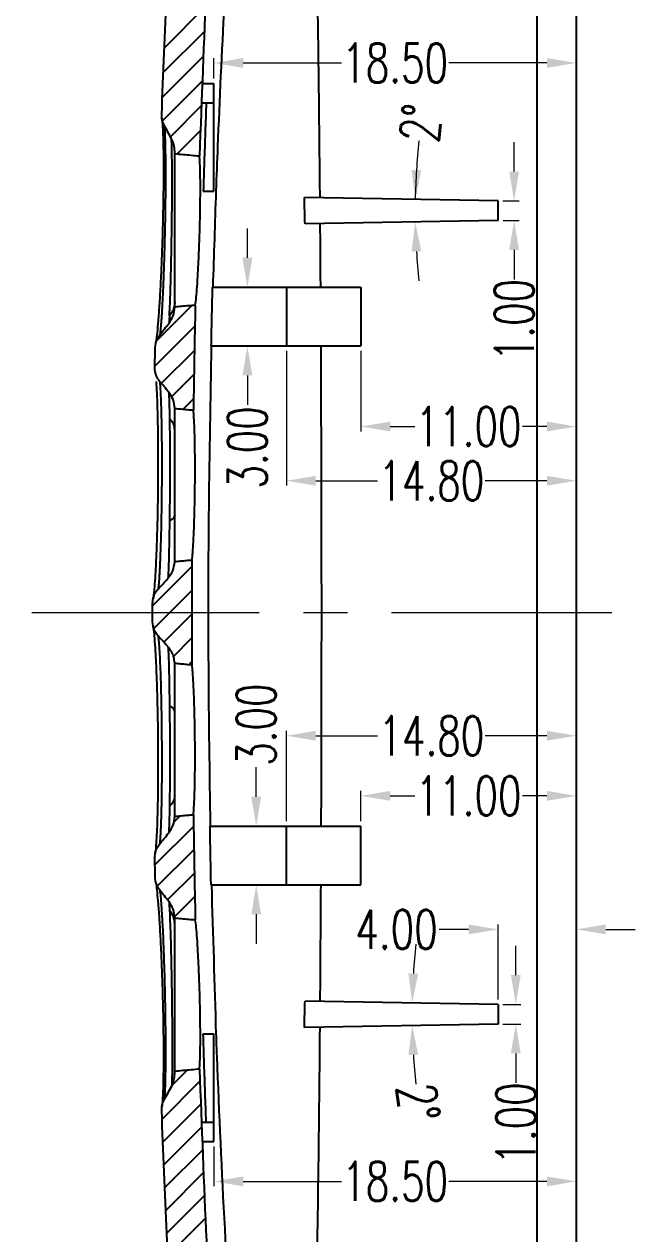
# Model space of a CAD drawing. Header units: millimetres. Extents: x 52832 to 53470, y -6025 to -5739.
# Drawn here: x 53085.5 to 53117.2, y -5908.2 to -5846.5 of the extents above; entities that cross this region are included whole.
import ezdxf

# ---------------------------------------------------------------- set-up
doc = ezdxf.new("R2010")
doc.units = ezdxf.units.MM
doc.linetypes.add('CENTER', pattern=[0.6, 0.375, -0.075, 0.075, -0.075])
doc.layers.get('0').update_dxf_attribs({"linetype": 'CONTINUOUS'})
doc.layers.get('Defpoints').update_dxf_attribs({"linetype": 'CONTINUOUS'})
doc.layers.add('dim', color=82, linetype='CONTINUOUS', lineweight=9)
doc.layers.add('part', color=7, linetype='CONTINUOUS', lineweight=20)
doc.styles.get("Standard").update_dxf_attribs({"font": 'romans.shx', "width": 0.7})
doc.dimstyles.new('03', dxfattribs={"dimscale": 0.5, "dimtxt": 4, "dimasz": 3, "dimexe": 0.5, "dimexo": 0.5, "dimgap": 0.09, "dimtad": 0, "dimzin": 0, "dimdsep": 46, "dimtxsty": 'Standard', "dimcen": 0, "dimclrd": 256, "dimclre": 256, "dimclrt": 6, "dimazin": 2, "dimtp": 0.01, "dimtm": 0.01, "dimtfac": 1, "dimtofl": 0, "dimtmove": 0, "dimatfit": 0, "dimfxl": 0, "dimtolj": 1, "dimtzin": 0, "dimlwd": -1, "dimlwe": -1, "dimarcsym": 0})

# ---------------------------------------------------------------- blocks, each defined once
blk = doc.blocks.new('*D1073')
at = {"layer": 'Defpoints', "color": 0}
for p in [(53099.808, -5855.35), (53109.683, -5855.522), (53105.454, -5856.213), (53099.833, -5856.694), (53109.683, -5856.522)]:
    blk.add_point(p, dxfattribs=at)
at = {"layer": 'dim'}
for start, end in [(173.7695, 179), (173.77086, 176.38543), (183.61457, 186.22914)]:
    blk.add_arc((53138.328, -5856.022), 32.874, start, end, dxfattribs=at)
for points in [[(53105.769, -5853.959), (53105.269, -5853.939), (53105.459, -5855.448)], [(53105.269, -5858.104), (53105.769, -5858.084), (53105.459, -5856.596)]]:
    blk.add_solid(points, dxfattribs=at)
at = {"layer": 'dim', "color": 6, "insert": (53105.747, -5851.548), "char_height": 2, "attachment_point": 5, "rotation": 83.7695}
blk.add_mtext('\\A1;2°', dxfattribs=at)
blk = doc.blocks.new('*D1074')
at = {"layer": 'Defpoints', "color": 0}
for p in [(53109.683, -5855.522), (53109.7, -5856.522), (53110.506, -5856.522)]:
    blk.add_point(p, dxfattribs=at)
at = {"layer": 'dim'}
for p, q in [((53110.506, -5854.022), (53110.506, -5852.522)), ((53109.933, -5855.522), (53110.756, -5855.522)), ((53109.95, -5856.522), (53110.756, -5856.522)), ((53110.506, -5858.022), (53110.506, -5859.522))]:
    blk.add_line(p, q, dxfattribs=at)
for points in [[(53110.256, -5854.022), (53110.756, -5854.022), (53110.506, -5855.522)], [(53110.256, -5858.022), (53110.756, -5858.022), (53110.506, -5856.522)]]:
    blk.add_solid(points, dxfattribs=at)
at = {"layer": 'dim', "color": 6, "insert": (53110.506, -5861.6), "char_height": 2, "attachment_point": 5, "rotation": 90}
blk.add_mtext('\\A1;1.00', dxfattribs=at)
blk = doc.blocks.new('*D1075')
at = {"layer": 'Defpoints', "color": 0}
for p in [(53102.683, -5862.922), (53113.683, -5867.033), (53113.683, -5867.033)]:
    blk.add_point(p, dxfattribs=at)
at = {"layer": 'dim'}
for p, q in [((53102.683, -5863.172), (53102.683, -5867.283)), ((53104.183, -5867.033), (53105.438, -5867.033)), ((53112.183, -5867.033), (53110.928, -5867.033))]:
    blk.add_line(p, q, dxfattribs=at)
for points in [[(53104.183, -5866.783), (53104.183, -5867.283), (53102.683, -5867.033)], [(53112.183, -5866.783), (53112.183, -5867.283), (53113.683, -5867.033)]]:
    blk.add_solid(points, dxfattribs=at)
at = {"layer": 'dim', "color": 6, "insert": (53108.183, -5867.033), "char_height": 2, "attachment_point": 5}
blk.add_mtext('\\A1;11.00', dxfattribs=at)
blk = doc.blocks.new('*D1076')
at = {"layer": 'Defpoints', "color": 0}
for p in [(53098.883, -5862.922), (53113.683, -5869.799), (53113.683, -5869.799)]:
    blk.add_point(p, dxfattribs=at)
at = {"layer": 'dim'}
for p, q in [((53098.883, -5863.172), (53098.883, -5870.049)), ((53100.383, -5869.799), (53103.538, -5869.799)), ((53112.183, -5869.799), (53109.028, -5869.799))]:
    blk.add_line(p, q, dxfattribs=at)
for points in [[(53100.383, -5869.549), (53100.383, -5870.049), (53098.883, -5869.799)], [(53112.183, -5869.549), (53112.183, -5870.049), (53113.683, -5869.799)]]:
    blk.add_solid(points, dxfattribs=at)
at = {"layer": 'dim', "color": 6, "insert": (53106.283, -5869.799), "char_height": 2, "attachment_point": 5}
blk.add_mtext('\\A1;14.80', dxfattribs=at)
blk = doc.blocks.new('*D1077')
at = {"layer": 'Defpoints', "color": 0}
for p in [(53097.342, -5887.422), (53097.342, -5887.422), (53097.342, -5890.422)]:
    blk.add_point(p, dxfattribs=at)
at = {"layer": 'dim'}
for p, q in [((53097.342, -5885.922), (53097.342, -5884.422)), ((53097.342, -5891.922), (53097.342, -5893.422))]:
    blk.add_line(p, q, dxfattribs=at)
for points in [[(53097.092, -5885.922), (53097.592, -5885.922), (53097.342, -5887.422)], [(53097.092, -5891.922), (53097.592, -5891.922), (53097.342, -5890.422)]]:
    blk.add_solid(points, dxfattribs=at)
at = {"layer": 'dim', "color": 6, "insert": (53097.342, -5882.244), "char_height": 2, "attachment_point": 5, "rotation": 90}
blk.add_mtext('\\A1;3.00', dxfattribs=at)
blk = doc.blocks.new('*D1078')
at = {"layer": 'Defpoints', "color": 0}
for p in [(53113.683, -5885.878), (53113.683, -5885.878), (53102.683, -5887.422)]:
    blk.add_point(p, dxfattribs=at)
at = {"layer": 'dim'}
for p, q in [((53102.683, -5887.172), (53102.683, -5885.628)), ((53104.183, -5885.878), (53105.438, -5885.878)), ((53112.183, -5885.878), (53110.928, -5885.878))]:
    blk.add_line(p, q, dxfattribs=at)
for points in [[(53104.183, -5885.628), (53104.183, -5886.128), (53102.683, -5885.878)], [(53112.183, -5885.628), (53112.183, -5886.128), (53113.683, -5885.878)]]:
    blk.add_solid(points, dxfattribs=at)
at = {"layer": 'dim', "color": 6, "insert": (53108.183, -5885.878), "char_height": 2, "attachment_point": 5}
blk.add_mtext('\\A1;11.00', dxfattribs=at)
blk = doc.blocks.new('*D1079')
at = {"layer": 'Defpoints', "color": 0}
for p in [(53113.683, -5882.81), (53113.683, -5882.81), (53098.883, -5887.422)]:
    blk.add_point(p, dxfattribs=at)
at = {"layer": 'dim'}
for p, q in [((53098.883, -5887.172), (53098.883, -5882.56)), ((53100.383, -5882.81), (53103.538, -5882.81)), ((53112.183, -5882.81), (53109.028, -5882.81))]:
    blk.add_line(p, q, dxfattribs=at)
for points in [[(53100.383, -5882.56), (53100.383, -5883.06), (53098.883, -5882.81)], [(53112.183, -5882.56), (53112.183, -5883.06), (53113.683, -5882.81)]]:
    blk.add_solid(points, dxfattribs=at)
at = {"layer": 'dim', "color": 6, "insert": (53106.283, -5882.81), "char_height": 2, "attachment_point": 5}
blk.add_mtext('\\A1;14.80', dxfattribs=at)
blk = doc.blocks.new('*D1080')
at = {"layer": 'Defpoints', "color": 0}
for p in [(53096.892, -5859.922), (53096.892, -5862.922), (53096.892, -5862.922)]:
    blk.add_point(p, dxfattribs=at)
at = {"layer": 'dim'}
for p, q in [((53096.892, -5858.422), (53096.892, -5856.922)), ((53096.892, -5864.422), (53096.892, -5865.922))]:
    blk.add_line(p, q, dxfattribs=at)
for points in [[(53096.642, -5858.422), (53097.142, -5858.422), (53096.892, -5859.922)], [(53096.642, -5864.422), (53097.142, -5864.422), (53096.892, -5862.922)]]:
    blk.add_solid(points, dxfattribs=at)
at = {"layer": 'dim', "color": 6, "insert": (53096.892, -5868.1), "char_height": 2, "attachment_point": 5, "rotation": 90}
blk.add_mtext('\\A1;3.00', dxfattribs=at)
blk = doc.blocks.new('*D1081')
at = {"layer": 'Defpoints', "color": 0}
for p in [(53109.683, -5896.522), (53109.683, -5897.522), (53110.591, -5897.522)]:
    blk.add_point(p, dxfattribs=at)
at = {"layer": 'dim'}
for p, q in [((53110.591, -5895.022), (53110.591, -5893.522)), ((53109.933, -5896.522), (53110.841, -5896.522)), ((53109.933, -5897.522), (53110.841, -5897.522)), ((53110.591, -5899.022), (53110.591, -5900.522))]:
    blk.add_line(p, q, dxfattribs=at)
for points in [[(53110.341, -5895.022), (53110.841, -5895.022), (53110.591, -5896.522)], [(53110.341, -5899.022), (53110.841, -5899.022), (53110.591, -5897.522)]]:
    blk.add_solid(points, dxfattribs=at)
at = {"layer": 'dim', "color": 6, "insert": (53110.591, -5902.6), "char_height": 2, "attachment_point": 5, "rotation": 90}
blk.add_mtext('\\A1;1.00', dxfattribs=at)
blk = doc.blocks.new('*D1082')
at = {"layer": 'Defpoints', "color": 0}
for p in [(53099.833, -5896.35), (53105.297, -5896.83), (53109.683, -5896.522), (53109.683, -5897.522), (53099.808, -5897.694)]:
    blk.add_point(p, dxfattribs=at)
at = {"layer": 'dim'}
for start, end in [(173.79572, 176.39786), (183.60214, 186.20428)]:
    blk.add_arc((53138.328, -5897.022), 33.031, start, end, dxfattribs=at)
for points in [[(53105.612, -5894.957), (53105.112, -5894.937), (53105.302, -5896.445)], [(53105.112, -5899.107), (53105.612, -5899.087), (53105.302, -5897.598)]]:
    blk.add_solid(points, dxfattribs=at)
at = {"layer": 'dim', "color": 6, "insert": (53105.605, -5901.525), "char_height": 2, "attachment_point": 5, "rotation": 277.83506}
blk.add_mtext('\\A1;2°', dxfattribs=at)
blk = doc.blocks.new('*D1083')
at = {"layer": 'Defpoints', "color": 0}
for p in [(53113.683, -5892.692), (53113.683, -5892.692), (53109.683, -5896.522)]:
    blk.add_point(p, dxfattribs=at)
at = {"layer": 'dim'}
for p, q in [((53108.183, -5892.692), (53106.683, -5892.692)), ((53109.683, -5896.272), (53109.683, -5892.442)), ((53115.183, -5892.692), (53116.683, -5892.692))]:
    blk.add_line(p, q, dxfattribs=at)
for points in [[(53108.183, -5892.442), (53108.183, -5892.942), (53109.683, -5892.692)], [(53115.183, -5892.442), (53115.183, -5892.942), (53113.683, -5892.692)]]:
    blk.add_solid(points, dxfattribs=at)
at = {"layer": 'dim', "color": 6, "insert": (53104.504, -5892.692), "char_height": 2, "attachment_point": 5}
blk.add_mtext('\\A1;4.00', dxfattribs=at)
blk = doc.blocks.new('*D1092')
at = {"layer": 'Defpoints', "color": 0}
for p in [(53095.183, -5903.522), (53113.683, -5905.55), (53113.683, -5905.55)]:
    blk.add_point(p, dxfattribs=at)
at = {"layer": 'dim'}
for p, q in [((53095.183, -5903.772), (53095.183, -5905.8)), ((53096.683, -5905.55), (53101.688, -5905.55)), ((53112.183, -5905.55), (53107.178, -5905.55))]:
    blk.add_line(p, q, dxfattribs=at)
for points in [[(53096.683, -5905.3), (53096.683, -5905.8), (53095.183, -5905.55)], [(53112.183, -5905.3), (53112.183, -5905.8), (53113.683, -5905.55)]]:
    blk.add_solid(points, dxfattribs=at)
at = {"layer": 'dim', "color": 6, "insert": (53104.433, -5905.55), "char_height": 2, "attachment_point": 5}
blk.add_mtext('\\A1;18.50', dxfattribs=at)
blk = doc.blocks.new('*D1093')
at = {"layer": 'Defpoints', "color": 0}
for p in [(53113.683, -5848.48), (53113.683, -5848.48), (53095.183, -5849.522)]:
    blk.add_point(p, dxfattribs=at)
at = {"layer": 'dim'}
for p, q in [((53095.183, -5849.272), (53095.183, -5848.23)), ((53096.683, -5848.48), (53101.688, -5848.48)), ((53112.183, -5848.48), (53107.178, -5848.48))]:
    blk.add_line(p, q, dxfattribs=at)
for points in [[(53096.683, -5848.23), (53096.683, -5848.73), (53095.183, -5848.48)], [(53112.183, -5848.23), (53112.183, -5848.73), (53113.683, -5848.48)]]:
    blk.add_solid(points, dxfattribs=at)
at = {"layer": 'dim', "color": 6, "insert": (53104.433, -5848.48), "char_height": 2, "attachment_point": 5}
blk.add_mtext('\\A1;18.50', dxfattribs=at)

msp = doc.modelspace()

# ---------------------------------------------------------------- linework, layer by layer
at = {"color": 7, "linetype": 'Continuous'}
for p, q in [((53113.683, -5930.503), (53113.683, -5820.522)), ((53111.683, -5930.414), (53111.683, -5822.629)), ((53094.604, -5849.522), (53095.183, -5849.522)), ((53095.183, -5855.022), (53095.183, -5849.522)), ((53094.566, -5850.522), (53095.183, -5850.522)), ((53092.53, -5851.319), (53092.518, -5851.119)), ((53093.183, -5860.937), (53093.183, -5853.004)), ((53094.638, -5855.022), (53095.183, -5855.022)), ((53109.683, -5855.522), (53099.808, -5855.35)), ((53109.683, -5856.522), (53109.683, -5855.522)), ((53109.683, -5856.522), (53099.833, -5856.694)), ((53095.098, -5859.922), (53102.683, -5859.922)), ((53098.883, -5859.922), (53098.883, -5862.922)), ((53102.683, -5859.922), (53102.683, -5862.922)), ((53092.187, -5862.998), (53092.211, -5862.793)), ((53095.033, -5862.922), (53102.683, -5862.922)), ((53093.183, -5873.937), (53093.183, -5866.107)), ((53092.076, -5877.207), (53092.056, -5877.001)), ((53093.183, -5886.937), (53093.182, -5879.107)), ((53094.985, -5887.422), (53102.683, -5887.422)), ((53098.883, -5890.422), (53098.883, -5887.422)), ((53102.683, -5890.422), (53102.683, -5887.422)), ((53092.168, -5889.028), (53092.185, -5888.82)), ((53092.21, -5890.252), (53092.187, -5890.049)), ((53095.039, -5890.422), (53102.683, -5890.422)), ((53093.183, -5900.047), (53093.183, -5892.107)), ((53109.683, -5896.522), (53099.833, -5896.35)), ((53109.683, -5896.522), (53109.683, -5897.522)), ((53109.683, -5897.522), (53099.808, -5897.694)), ((53094.638, -5898.022), (53095.183, -5898.022)), ((53095.183, -5903.522), (53095.183, -5898.022)), ((53092.518, -5901.928), (53092.53, -5901.728)), ((53094.566, -5902.522), (53095.183, -5902.522)), ((53094.604, -5903.522), (53095.183, -5903.522))]:
    msp.add_line(p, q, dxfattribs=at)
at = {"color": 5, "linetype": 'Continuous'}
for p, q in [((53092.675, -5847.684), (53094.751, -5845.607)), ((53092.617, -5848.954), (53094.701, -5846.869)), ((53092.559, -5850.224), (53094.651, -5848.132)), ((53092.559, -5851.436), (53094.6, -5849.395)), ((53092.964, -5852.243), (53094.55, -5850.657)), ((53093.302, -5853.118), (53094.5, -5851.92)), ((53094.412, -5853.22), (53094.449, -5853.183)), ((53092.262, -5862.644), (53094.049, -5860.858)), ((53092.169, -5863.95), (53094.212, -5861.906)), ((53092.506, -5864.825), (53094.187, -5863.144)), ((53093.019, -5865.524), (53094.164, -5864.379)), ((53093.61, -5866.146), (53094.144, -5865.612)), ((53092.055, -5876.186), (53094.062, -5874.18)), ((53092.118, -5877.336), (53094.059, -5875.394)), ((53092.63, -5878.036), (53094.057, -5876.609)), ((53093.116, -5878.763), (53094.06, -5877.819)), ((53093.917, -5879.174), (53094.062, -5879.029)), ((53093.123, -5887.242), (53093.452, -5886.912)), ((53092.174, -5889.403), (53094.144, -5887.433)), ((53092.295, -5890.494), (53094.164, -5888.626)), ((53092.817, -5891.185), (53094.185, -5889.817)), ((53093.171, -5892.043), (53094.209, -5891.005)), ((53094.224, -5892.202), (53094.234, -5892.192)), ((53093.036, -5900.664), (53093.822, -5899.878)), ((53092.539, -5902.374), (53094.473, -5900.44)), ((53092.592, -5903.533), (53094.519, -5901.606)), ((53092.644, -5904.693), (53094.565, -5902.772)), ((53092.697, -5905.852), (53094.612, -5903.938)), ((53092.75, -5907.012), (53094.658, -5905.103)), ((53092.803, -5908.172), (53094.705, -5906.269)), ((53092.855, -5909.331), (53094.751, -5907.435))]:
    msp.add_line(p, q, dxfattribs=at)
at = {"color": 7, "linetype": 'Continuous'}
for points in [[(53092.518, -5851.119), (53093.09, -5838.552), (53093.889, -5825.998)], [(53095.828, -5826.932), (53095.258, -5835.69), (53094.797, -5844.454), (53094.448, -5853.223)], [(53096.144, -5838.159), (53095.709, -5845.514), (53095.372, -5852.75), (53095.285, -5855.025)], [(53100.601, -5855.363), (53100.557, -5850.956), (53100.503, -5846.64), (53100.434, -5842.416), (53100.349, -5838.287)], [(53094.566, -5850.522), (53094.578, -5850.189), (53094.591, -5849.855), (53094.604, -5849.522)], [(53094.792, -5850.522), (53094.738, -5852.018), (53094.686, -5853.526), (53094.638, -5855.022)], [(53092.53, -5851.319), (53092.549, -5851.503), (53092.577, -5851.983)], [(53092.65, -5851.669), (53092.547, -5851.403), (53092.53, -5851.319)], [(53092.577, -5851.983), (53092.598, -5852.731), (53092.607, -5853.73), (53092.602, -5854.923), (53092.581, -5856.224), (53092.546, -5857.535), (53092.501, -5858.774), (53092.449, -5859.892), (53092.393, -5860.857), (53092.336, -5861.646), (53092.282, -5862.247)], [(53092.65, -5851.669), (53092.666, -5851.857), (53092.681, -5852.155), (53092.695, -5852.591), (53092.705, -5853.205), (53092.711, -5854.037), (53092.707, -5855.075), (53092.694, -5856.18), (53092.674, -5857.203), (53092.652, -5858.097), (53092.628, -5858.867), (53092.605, -5859.52), (53092.582, -5860.069), (53092.56, -5860.528), (53092.539, -5860.909), (53092.521, -5861.225), (53092.504, -5861.485), (53092.489, -5861.698), (53092.475, -5861.874), (53092.461, -5862.017), (53092.449, -5862.133), (53092.439, -5862.225), (53092.429, -5862.299), (53092.42, -5862.356)], [(53093.021, -5852.346), (53092.838, -5852.011), (53092.65, -5851.669)], [(53092.915, -5861.38), (53092.943, -5860.741), (53092.975, -5859.868), (53093, -5858.836), (53093.021, -5857.726), (53093.039, -5856.558), (53093.049, -5855.392), (53093.05, -5854.347), (53093.045, -5853.466), (53093.033, -5852.782), (53093.021, -5852.346)], [(53093.183, -5853.004), (53093.143, -5852.665), (53093.02, -5852.345)], [(53093.183, -5853.107), (53093.605, -5853.145), (53094.027, -5853.184), (53094.448, -5853.223)], [(53094.234, -5860.84), (53094.28, -5860.457), (53094.326, -5859.897), (53094.371, -5859.19), (53094.412, -5858.371), (53094.446, -5857.484), (53094.471, -5856.574), (53094.487, -5855.687), (53094.492, -5854.87), (53094.487, -5854.165), (53094.472, -5853.606), (53094.448, -5853.223)], [(53095.285, -5855.025), (53095.126, -5859.922)], [(53099.833, -5856.694), (53099.822, -5856.243), (53099.813, -5855.795), (53099.808, -5855.35)], [(53100.634, -5859.922), (53100.612, -5856.68)], [(53095.098, -5859.922), (53095.075, -5860.92), (53095.053, -5861.924), (53095.033, -5862.922)], [(53092.889, -5861.765), (53093.103, -5861.38), (53093.183, -5860.937)], [(53093.183, -5860.67), (53093.165, -5860.862), (53093.114, -5861.045), (53093.031, -5861.218), (53092.915, -5861.38)], [(53094.234, -5860.84), (53093.884, -5860.873), (53093.534, -5860.905), (53093.183, -5860.937)], [(53094.234, -5860.84), (53094.179, -5863.517), (53094.134, -5866.194)], [(53092.42, -5862.356), (53092.659, -5862.059), (53092.891, -5861.767)], [(53092.915, -5861.38), (53092.902, -5861.599), (53092.889, -5861.765)], [(53092.282, -5862.247), (53092.234, -5862.65), (53092.21, -5862.793)], [(53092.211, -5862.793), (53092.217, -5862.768), (53092.296, -5862.551), (53092.42, -5862.356)], [(53092.167, -5864.019), (53092.177, -5863.508), (53092.187, -5862.998)], [(53095.05, -5862.922), (53094.918, -5871.089), (53094.899, -5879.255), (53094.994, -5887.422)], [(53100.663, -5887.422), (53100.675, -5883.232), (53100.675, -5869.824), (53100.651, -5862.922)], [(53092.184, -5864.225), (53092.176, -5864.169), (53092.167, -5864.019)], [(53092.412, -5864.712), (53092.324, -5864.591), (53092.255, -5864.458), (53092.205, -5864.316), (53092.184, -5864.225)], [(53092.233, -5864.728), (53092.233, -5864.732), (53092.266, -5865.333), (53092.295, -5866.143), (53092.316, -5867.14), (53092.327, -5868.275), (53092.327, -5869.495), (53092.315, -5870.733), (53092.292, -5871.928), (53092.259, -5873.025), (53092.22, -5873.978), (53092.178, -5874.754), (53092.134, -5875.336), (53092.095, -5875.714), (53092.076, -5875.838)], [(53092.412, -5864.712), (53092.439, -5865.002), (53092.464, -5865.467), (53092.484, -5866.059), (53092.501, -5866.712), (53092.513, -5867.435), (53092.52, -5868.25), (53092.521, -5869.16), (53092.516, -5870.123), (53092.506, -5871.033), (53092.493, -5871.814), (53092.479, -5872.468), (53092.464, -5873.021), (53092.448, -5873.485), (53092.433, -5873.87), (53092.418, -5874.189), (53092.405, -5874.453), (53092.392, -5874.669), (53092.381, -5874.847), (53092.369, -5874.992), (53092.359, -5875.109), (53092.349, -5875.203), (53092.34, -5875.278), (53092.332, -5875.336)], [(53092.878, -5865.275), (53092.648, -5864.996), (53092.412, -5864.712)], [(53093.183, -5866.107), (53093.097, -5865.66), (53092.876, -5865.276)], [(53092.877, -5865.276), (53092.893, -5865.588), (53092.906, -5866.047), (53092.917, -5866.63)], [(53093.183, -5866.107), (53093.5, -5866.136), (53093.817, -5866.165), (53094.134, -5866.194)], [(53092.917, -5866.63), (53092.927, -5867.507), (53092.93, -5868.53), (53092.93, -5869.638), (53092.926, -5870.767), (53092.915, -5871.848)], [(53093.183, -5867.184), (53093.152, -5866.986), (53093.061, -5866.798), (53092.917, -5866.63)], [(53094.062, -5873.856), (53094.101, -5873.472), (53094.137, -5872.909), (53094.169, -5872.198), (53094.194, -5871.375), (53094.212, -5870.482), (53094.221, -5869.566), (53094.22, -5868.674), (53094.21, -5867.851), (53094.191, -5867.14), (53094.165, -5866.578), (53094.134, -5866.194)], [(53093.183, -5871.546), (53093.165, -5871.628), (53093.114, -5871.705), (53093.031, -5871.779), (53092.915, -5871.848)], [(53092.915, -5871.848), (53092.899, -5872.853), (53092.879, -5873.708), (53092.857, -5874.36), (53092.834, -5874.778)], [(53092.834, -5874.777), (53093.079, -5874.392), (53093.183, -5873.937)], [(53094.062, -5873.856), (53093.77, -5873.883), (53093.476, -5873.91), (53093.183, -5873.937)], [(53094.062, -5873.856), (53094.057, -5876.522), (53094.062, -5879.187)], [(53092.332, -5875.336), (53092.588, -5875.057), (53092.837, -5874.781)], [(53092.077, -5875.838), (53092.102, -5875.739), (53092.158, -5875.594), (53092.236, -5875.458), (53092.332, -5875.336)], [(53092.056, -5877.001), (53092.055, -5876.524), (53092.056, -5876.046)], [(53092.056, -5876.046), (53092.067, -5875.891), (53092.077, -5875.838)], [(53092.076, -5877.207), (53092.095, -5877.329), (53092.135, -5877.712), (53092.179, -5878.311), (53092.223, -5879.119), (53092.262, -5880.113), (53092.295, -5881.247), (53092.317, -5882.465), (53092.328, -5883.704), (53092.327, -5884.9), (53092.315, -5885.999), (53092.294, -5886.955), (53092.266, -5887.732), (53092.233, -5888.316)], [(53092.333, -5877.713), (53092.183, -5877.502), (53092.088, -5877.259), (53092.076, -5877.207)], [(53092.841, -5878.268), (53092.59, -5877.992), (53092.333, -5877.713)], [(53092.333, -5877.713), (53092.367, -5878.02), (53092.4, -5878.503), (53092.429, -5879.097), (53092.455, -5879.74), (53092.476, -5880.455), (53092.495, -5881.26), (53092.508, -5882.16), (53092.517, -5883.118), (53092.52, -5884.029), (53092.519, -5884.81), (53092.514, -5885.464), (53092.507, -5886.019), (53092.498, -5886.484), (53092.488, -5886.87), (53092.479, -5887.19), (53092.469, -5887.453), (53092.46, -5887.67), (53092.451, -5887.847), (53092.442, -5887.993), (53092.433, -5888.11), (53092.425, -5888.204), (53092.418, -5888.278), (53092.411, -5888.336)], [(53092.838, -5878.27), (53092.864, -5878.717), (53092.885, -5879.407), (53092.901, -5880.287), (53092.915, -5881.289)], [(53093.182, -5879.107), (53093.131, -5878.8), (53093.014, -5878.516), (53092.838, -5878.27)], [(53093.182, -5879.107), (53093.476, -5879.134), (53093.769, -5879.161), (53094.062, -5879.187)], [(53094.134, -5886.85), (53094.165, -5886.465), (53094.191, -5885.903), (53094.21, -5885.193), (53094.22, -5884.37), (53094.221, -5883.478), (53094.212, -5882.562), (53094.194, -5881.669), (53094.169, -5880.846), (53094.137, -5880.134), (53094.101, -5879.572), (53094.062, -5879.187)], [(53093.183, -5881.577), (53093.152, -5881.474), (53093.06, -5881.376), (53092.915, -5881.289)], [(53092.915, -5881.289), (53092.927, -5882.348), (53092.931, -5883.458), (53092.93, -5884.542), (53092.926, -5885.539), (53092.917, -5886.402)], [(53093.183, -5885.851), (53093.152, -5886.048), (53093.061, -5886.235), (53092.917, -5886.402)], [(53092.917, -5886.402), (53092.906, -5886.985), (53092.892, -5887.447), (53092.876, -5887.764)], [(53092.876, -5887.764), (53093.096, -5887.381), (53093.183, -5886.937)], [(53094.134, -5886.85), (53093.817, -5886.879), (53093.5, -5886.908), (53093.183, -5886.937)], [(53094.134, -5886.85), (53094.179, -5889.527), (53094.234, -5892.203)], [(53092.411, -5888.336), (53092.648, -5888.05), (53092.88, -5887.768)], [(53095.039, -5890.422), (53095.02, -5889.428), (53095.002, -5888.428), (53094.985, -5887.422)], [(53092.233, -5888.321), (53092.201, -5888.695), (53092.184, -5888.82)], [(53092.185, -5888.82), (53092.193, -5888.78), (53092.276, -5888.545), (53092.411, -5888.336)], [(53092.233, -5888.316), (53092.233, -5888.321)], [(53092.187, -5890.049), (53092.177, -5889.539), (53092.168, -5889.028)], [(53092.21, -5890.252), (53092.234, -5890.392), (53092.281, -5890.792)], [(53092.422, -5890.693), (53092.296, -5890.498), (53092.217, -5890.279), (53092.21, -5890.252)], [(53092.281, -5890.792), (53092.336, -5891.397), (53092.394, -5892.196), (53092.45, -5893.176), (53092.503, -5894.308), (53092.547, -5895.553), (53092.582, -5896.858), (53092.602, -5898.144), (53092.607, -5899.317), (53092.598, -5900.3), (53092.578, -5901.042), (53092.561, -5901.375)], [(53092.422, -5890.693), (53092.458, -5890.983), (53092.498, -5891.483), (53092.544, -5892.217), (53092.59, -5893.159), (53092.631, -5894.256), (53092.664, -5895.415), (53092.687, -5896.516), (53092.702, -5897.471), (53092.709, -5898.28), (53092.711, -5898.956), (53092.708, -5899.513), (53092.704, -5899.967), (53092.697, -5900.335), (53092.69, -5900.629), (53092.682, -5900.863), (53092.674, -5901.047), (53092.666, -5901.191), (53092.657, -5901.3), (53092.649, -5901.38)], [(53092.889, -5891.275), (53092.658, -5890.986), (53092.422, -5890.693)], [(53095.057, -5890.422), (53095.285, -5898.019)], [(53100.612, -5896.364), (53100.65, -5890.422)], [(53092.888, -5891.275), (53092.902, -5891.463), (53092.917, -5891.717)], [(53093.183, -5892.107), (53093.103, -5891.662), (53092.888, -5891.275)], [(53093.183, -5892.417), (53093.165, -5892.227), (53093.115, -5892.048), (53093.033, -5891.878), (53092.917, -5891.717)], [(53092.917, -5891.717), (53092.948, -5892.423), (53092.976, -5893.298), (53093, -5894.286), (53093.021, -5895.343), (53093.037, -5896.432), (53093.046, -5897.51), (53093.049, -5898.531), (53093.047, -5899.439), (53093.045, -5899.937)], [(53093.183, -5892.107), (53093.534, -5892.139), (53093.884, -5892.171), (53094.234, -5892.203)], [(53094.448, -5899.821), (53094.472, -5899.438), (53094.487, -5898.879), (53094.492, -5898.173), (53094.487, -5897.356), (53094.471, -5896.47), (53094.446, -5895.56), (53094.412, -5894.673), (53094.371, -5893.854), (53094.326, -5893.147), (53094.28, -5892.587), (53094.234, -5892.203)], [(53099.808, -5897.694), (53099.813, -5897.249), (53099.822, -5896.801), (53099.833, -5896.35)], [(53094.792, -5902.522), (53094.738, -5901.035), (53094.687, -5899.535), (53094.638, -5898.022)], [(53095.285, -5898.019), (53095.328, -5899.165), (53095.733, -5907.978), (53096.253, -5916.505)], [(53100.203, -5920.056), (53100.376, -5913.425), (53100.511, -5905.841), (53100.601, -5897.68)], [(53093.029, -5900.684), (53093.144, -5900.374), (53093.183, -5900.045)], [(53093.045, -5900.046), (53093.043, -5900.175), (53093.029, -5900.683)], [(53093.045, -5899.937), (53093.045, -5900.046)], [(53094.448, -5899.821), (53094.027, -5899.86), (53093.605, -5899.898), (53093.183, -5899.937)], [(53094.448, -5899.821), (53094.797, -5908.59), (53095.258, -5917.354), (53095.828, -5926.112)], [(53092.649, -5901.38), (53092.842, -5901.028), (53093.029, -5900.683)], [(53092.561, -5901.375), (53092.551, -5901.527), (53092.53, -5901.728)], [(53093.889, -5927.046), (53093.09, -5914.494), (53092.518, -5901.928)], [(53092.53, -5901.728), (53092.547, -5901.645), (53092.649, -5901.38)], [(53094.604, -5903.522), (53094.591, -5903.189), (53094.578, -5902.855), (53094.566, -5902.522)]]:
    msp.add_spline(points, degree=3, dxfattribs=at)
at = {"layer": 'part', "color": 1, "linetype": 'CENTER', "ltscale": 100}
msp.add_line((53113.683, -5811.091), (53113.683, -5941.952), dxfattribs=at)
at = {"layer": 'part', "color": 1, "linetype": 'CENTER', "ltscale": 30}
for p, q in [((53054.393, -5876.522), (53086.862, -5876.522)), ((53086.249, -5876.522), (53118.718, -5876.522))]:
    msp.add_line(p, q, dxfattribs=at)

# ---------------------------------------------------------------- dimensions: what is measured, and where the dimension line sits
at = {"layer": 'dim'}
for base, p1, p2, picture, middle in [((53113.683, -5848.48), (53095.183, -5849.522), (53113.683, -5848.48), '*D1093', (53104.433, -5848.48)), ((53113.683, -5869.799), (53098.883, -5862.922), (53113.683, -5869.799), '*D1076', (53106.283, -5869.799)), ((53113.683, -5867.033), (53102.683, -5862.922), (53113.683, -5867.033), '*D1075', (53108.183, -5867.033)), ((53113.683, -5882.81), (53098.883, -5887.422), (53113.683, -5882.81), '*D1079', (53106.283, -5882.81)), ((53113.683, -5885.878), (53102.683, -5887.422), (53113.683, -5885.878), '*D1078', (53108.183, -5885.878)), ((53113.683, -5905.55), (53095.183, -5903.522), (53113.683, -5905.55), '*D1092', (53104.433, -5905.55))]:
    dim = msp.add_linear_dim(base=base, p1=p1, p2=p2, dimstyle='03', dxfattribs=at)
    dim.commit()
    dim.dimension.update_dxf_attribs({"geometry": picture, "text_midpoint": middle})
dim = msp.add_angular_dim_2l(base=(53105.454, -5856.213), line1=((53109.683, -5855.522), (53099.808, -5855.35)), line2=((53109.683, -5856.522), (53099.833, -5856.694)), dimstyle='03', dxfattribs=at)
dim.commit()
dim.dimension.update_dxf_attribs({"geometry": '*D1073', "text_midpoint": (53105.747, -5851.548)})
for base, p1, p2, picture, middle in [((53110.506, -5856.522), (53109.683, -5855.522), (53109.7, -5856.522), '*D1074', (53110.506, -5861.6)), ((53096.892, -5862.922), (53096.892, -5859.922), (53096.892, -5862.922), '*D1080', (53096.892, -5868.1)), ((53097.342, -5887.422), (53097.342, -5890.422), (53097.342, -5887.422), '*D1077', (53097.342, -5882.244)), ((53110.591, -5897.522), (53109.683, -5896.522), (53109.683, -5897.522), '*D1081', (53110.591, -5902.6))]:
    dim = msp.add_linear_dim(base=base, p1=p1, p2=p2, angle=90, dimstyle='03', dxfattribs=at)
    dim.commit()
    dim.dimension.update_dxf_attribs({"geometry": picture, "text_midpoint": middle})
dim = msp.add_linear_dim(base=(53113.683, -5892.692), p1=(53109.683, -5896.522), p2=(53113.683, -5892.692), dimstyle='03', dxfattribs=at)
dim.commit()
dim.dimension.update_dxf_attribs({"geometry": '*D1083', "text_midpoint": (53104.504, -5892.692), "dimtype": 160})
dim = msp.add_angular_dim_2l(base=(53105.297, -5896.83), line1=((53109.683, -5896.522), (53099.833, -5896.35)), line2=((53109.683, -5897.522), (53099.808, -5897.694)), dimstyle='03', dxfattribs=at)
dim.commit()
dim.dimension.update_dxf_attribs({"geometry": '*D1082', "text_midpoint": (53105.605, -5901.525), "dimtype": 162})

doc.saveas('drawing.dxf')
